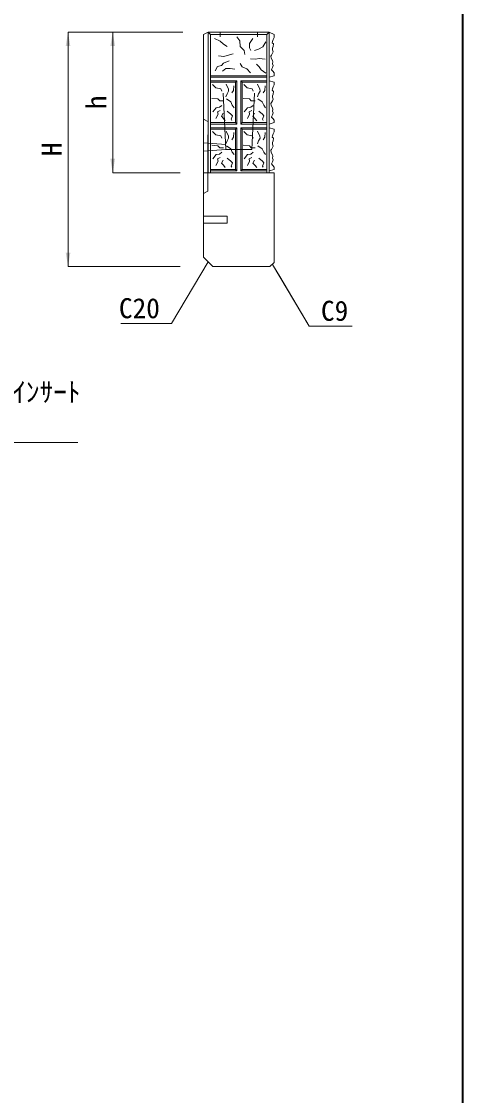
# Model space of a CAD drawing. Units: millimetres at full size; details may follow other scales. Extents: x 199178 to 219083, y 873019 to 880494.
# Drawn here: x 217894 to 218833, y 876779 to 879068 of the extents above; entities that cross this region are included whole.
import ezdxf
from ezdxf.enums import TextEntityAlignment as Align

# ---------------------------------------------------------------- set-up
doc = ezdxf.new("R2010")
doc.units = ezdxf.units.MM
doc.header["$LTSCALE"] = 20
doc.linetypes.add('DASHED_SPACED', pattern=[12, 6, -6])
for name, color, linetype, lineweight in [('0_2', 7, 'Continuous', 13), ('インサート', 3, 'Continuous', 9), ('ピンジョイント', 1, 'Continuous', 13), ('図枠', 7, 'Continuous', 5), ('寸法線', 7, 'Continuous', 13), ('引出線', 4, 'Continuous', 13)]:
    doc.layers.add(name, color=color, linetype=linetype, lineweight=lineweight)
doc.styles.add('ＭＳ ゴシック', font='')
doc.styles.get('ＭＳ ゴシック').set_extended_font_data('MS Gothic')

# ---------------------------------------------------------------- blocks, each defined once
blk = doc.blocks.new('filled_arrow')
at = {"color": 0, "linetype": 'Continuous', "lineweight": -2}
blk.add_solid([(7.5, 1.25), (0, 0), (7.5, -1.25)], dxfattribs=at)

msp = doc.modelspace()

# ---------------------------------------------------------------- linework, layer by layer
at = {"layer": '0_2'}
for p, q in [((218281.84, 879040.43), (218291.84, 879045.43)), ((218281.84, 878565.43), (218281.84, 879040.43)), ((218291.84, 878745.43), (218291.84, 879045.43)), ((218291.84, 879045.43), (218421.84, 879045.43)), ((218421.84, 878745.43), (218421.84, 879045.43)), ((218281.84, 878745.43), (218431.84, 878745.43)), ((218431.84, 878554.43), (218431.84, 878745.43)), ((218281.84, 878565.43), (218301.84, 878545.43)), ((218422.84, 878545.43), (218431.84, 878554.43)), ((218301.84, 878545.43), (218422.84, 878545.43))]:
    msp.add_line(p, q, dxfattribs=at)
at = {"layer": '0_2', "lineweight": 5}
for p, q in [((218291.84, 879045.43), (218296.84, 879040.43)), ((218296.84, 878745.43), (218296.84, 879040.43)), ((218296.84, 879040.43), (218416.84, 879040.43)), ((218416.84, 879040.43), (218421.84, 879045.43)), ((218416.84, 878745.43), (218416.84, 879040.43)), ((218431.84, 879040.43), (218421.84, 879045.43)), ((218431.84, 879034.02), (218429.9, 879029.52)), ((218431.84, 879034.02), (218431.84, 879040.43)), ((218428.34, 879025.36), (218428.16, 879022.41)), ((218428.16, 879022.41), (218430.42, 879019.98)), ((218429.9, 879029.52), (218428.34, 879025.36)), ((218430.07, 879014.26), (218428.34, 879010.8)), ((218428.34, 879010.8), (218428.34, 879007.68)), ((218428.34, 879007.68), (218429.72, 879003.17)), ((218430.42, 879019.98), (218430.07, 879014.26)), ((218426.78, 878996.06), (218424.87, 878994.33)), ((218424.87, 878994.33), (218425.56, 878989.65)), ((218425.56, 878989.65), (218428.51, 878984.97)), ((218428.86, 879000.05), (218426.78, 878996.06)), ((218428.51, 878984.97), (218429.38, 878981.68)), ((218429.72, 879003.17), (218428.86, 879000.05)), ((218306.27, 878963.04), (218311.23, 878972.17)), ((218311.23, 878972.17), (218319.99, 878974.46)), ((218319.99, 878974.46), (218324.56, 878979.41)), ((218324.56, 878979.41), (218336.37, 878983.98)), ((218426.95, 878966.94), (218426.78, 878965.21)), ((218426.78, 878965.21), (218429.03, 878962.26)), ((218428.86, 878969.72), (218426.95, 878966.94)), ((218429.38, 878981.68), (218428.51, 878977.52)), ((218428.51, 878977.52), (218430.07, 878974.4)), ((218430.07, 878974.4), (218428.86, 878969.72)), ((218429.03, 878962.26), (218431.84, 878958.62)), ((218296.84, 878952.43), (218416.84, 878952.43)), ((218296.84, 878949.43), (218416.84, 878949.43)), ((218296.84, 878941.43), (218352.84, 878941.43)), ((218349.84, 878938.43), (218352.84, 878941.43)), ((218352.84, 878941.43), (218352.84, 878849.43)), ((218360.84, 878941.43), (218416.84, 878941.43)), ((218360.84, 878941.43), (218360.84, 878849.43)), ((218360.84, 878941.43), (218363.84, 878938.43)), ((218431.84, 878952.43), (218421.84, 878949.43)), ((218431.84, 878938.43), (218421.84, 878941.43)), ((218431.84, 878952.43), (218431.84, 878958.62)), ((218296.84, 878938.43), (218349.84, 878938.43)), ((218349.84, 878938.43), (218349.84, 878852.43)), ((218363.84, 878938.43), (218416.84, 878938.43)), ((218363.84, 878938.43), (218363.84, 878852.43)), ((218428.34, 878924.36), (218428.16, 878921.41)), ((218428.16, 878921.41), (218430.42, 878918.98)), ((218429.9, 878928.52), (218428.34, 878924.36)), ((218431.84, 878933.02), (218429.9, 878928.52)), ((218430.42, 878918.98), (218430.07, 878913.26)), ((218431.84, 878933.02), (218431.84, 878938.43)), ((218426.78, 878895.06), (218424.87, 878893.33)), ((218424.87, 878893.33), (218425.56, 878888.65)), ((218428.86, 878899.05), (218426.78, 878895.06)), ((218430.07, 878913.26), (218428.34, 878909.8)), ((218428.34, 878909.8), (218428.34, 878906.68)), ((218428.34, 878906.68), (218429.72, 878902.17)), ((218429.72, 878902.17), (218428.86, 878899.05)), ((218425.56, 878888.65), (218428.51, 878883.97)), ((218428.51, 878883.97), (218429.38, 878880.68)), ((218429.38, 878880.68), (218428.51, 878876.52)), ((218428.51, 878876.52), (218430.07, 878873.4)), ((218430.07, 878873.4), (218428.86, 878868.72)), ((218296.84, 878852.43), (218349.84, 878852.43)), ((218296.84, 878849.43), (218352.84, 878849.43)), ((218349.84, 878852.43), (218352.84, 878849.43)), ((218363.84, 878852.43), (218360.84, 878849.43)), ((218360.84, 878849.43), (218416.84, 878849.43)), ((218363.84, 878852.43), (218416.84, 878852.43)), ((218431.84, 878852.43), (218421.84, 878849.43)), ((218426.95, 878865.94), (218426.78, 878864.21)), ((218426.78, 878864.21), (218429.03, 878861.26)), ((218428.86, 878868.72), (218426.95, 878865.94)), ((218429.03, 878861.26), (218431.84, 878857.62)), ((218431.84, 878852.43), (218431.84, 878857.62)), ((218296.84, 878841.43), (218352.84, 878841.43)), ((218296.84, 878838.43), (218349.84, 878838.43)), ((218349.84, 878838.43), (218352.84, 878841.43)), ((218349.84, 878838.43), (218349.84, 878752.43)), ((218352.84, 878841.43), (218352.84, 878749.43)), ((218360.84, 878841.43), (218416.84, 878841.43)), ((218360.84, 878841.43), (218360.84, 878749.43)), ((218360.84, 878841.43), (218363.84, 878838.43)), ((218363.84, 878838.43), (218416.84, 878838.43)), ((218363.84, 878838.43), (218363.84, 878752.43)), ((218431.84, 878838.43), (218421.84, 878841.43)), ((218429.9, 878828.52), (218428.34, 878824.36)), ((218431.84, 878833.02), (218429.9, 878828.52)), ((218431.84, 878833.02), (218431.84, 878838.43)), ((218428.34, 878824.36), (218428.16, 878821.41)), ((218428.16, 878821.41), (218430.42, 878818.98)), ((218430.07, 878813.26), (218428.34, 878809.8)), ((218428.34, 878809.8), (218428.34, 878806.68)), ((218428.34, 878806.68), (218429.72, 878802.17)), ((218429.72, 878802.17), (218428.86, 878799.05)), ((218430.42, 878818.98), (218430.07, 878813.26)), ((218426.78, 878795.06), (218424.87, 878793.33)), ((218424.87, 878793.33), (218425.56, 878788.65)), ((218425.56, 878788.65), (218428.51, 878783.97)), ((218428.86, 878799.05), (218426.78, 878795.06)), ((218428.51, 878783.97), (218429.38, 878780.68)), ((218429.38, 878780.68), (218428.51, 878776.52)), ((218426.95, 878765.94), (218426.78, 878764.21)), ((218426.78, 878764.21), (218429.03, 878761.26)), ((218428.86, 878768.72), (218426.95, 878765.94)), ((218428.51, 878776.52), (218430.07, 878773.4)), ((218430.07, 878773.4), (218428.86, 878768.72)), ((218429.03, 878761.26), (218431.84, 878757.62)), ((218431.84, 878752.43), (218431.84, 878757.62)), ((218296.84, 878752.43), (218349.84, 878752.43)), ((218296.84, 878749.43), (218352.84, 878749.43)), ((218349.84, 878752.43), (218352.84, 878749.43)), ((218363.84, 878752.43), (218360.84, 878749.43)), ((218360.84, 878749.43), (218416.84, 878749.43)), ((218363.84, 878752.43), (218416.84, 878752.43)), ((218431.84, 878752.43), (218421.84, 878749.43))]:
    msp.add_line(p, q, dxfattribs=at)
at = {"layer": '0_2', "linetype": 'DASHED_SPACED'}
for p, q in [((218329.34, 878795.43), (218316.84, 879045.43)), ((218384.34, 878795.43), (218396.84, 879045.43)), ((218329.34, 878795.43), (218384.34, 878795.43))]:
    msp.add_line(p, q, dxfattribs=at)
at = {"layer": '0_2', "lineweight": 5}
for points in [[(218305.13, 879031.95), (218317.32, 879026.24), (218324.18, 879019.39), (218331.8, 879014.82)], [(218352.76, 879035), (218358.85, 879026.62), (218359.61, 879014.82), (218368, 879006.44), (218369.52, 878997.68)], [(218386.67, 879031.95), (218379.81, 879020.91), (218379.81, 879011.77), (218382.47, 879006.44)], [(218414.48, 879024.72), (218408, 879014.06), (218398.86, 879008.73), (218390.48, 879006.44)], [(218313.89, 878995.02), (218324.94, 878993.12), (218336.75, 878996.92), (218344.75, 878998.83)], [(218413.34, 878987.4), (218400.38, 878989.31), (218392.38, 878987.4), (218382.09, 878988.17)], [(218321.89, 878961.89), (218329.51, 878967.99), (218338.28, 878967.61), (218348.18, 878966.08)], [(218381.71, 878958.47), (218373.71, 878966.84), (218364.19, 878971.03), (218359.61, 878978.27)], [(218414.48, 878957.71), (218404.19, 878964.94), (218400, 878971.41), (218394.67, 878977.12)], [(218300.56, 878933.72), (218307.8, 878926.49), (218318.46, 878924.2), (218320.37, 878919.25)], [(218329.89, 878934.1), (218334.85, 878923.44), (218335.23, 878919.25), (218331.8, 878913.54), (218329.51, 878907.45)], [(218342.09, 878915.83), (218345.52, 878921.16), (218346.28, 878931.05)], [(218367.56, 878933.72), (218374.8, 878926.49), (218385.46, 878924.2), (218387.37, 878919.25)], [(218396.89, 878934.1), (218401.85, 878923.44), (218402.23, 878919.25), (218398.8, 878913.54), (218396.51, 878907.45)], [(218409.09, 878915.83), (218412.52, 878921.16), (218413.28, 878931.05)], [(218299.41, 878904.02), (218312.37, 878903.26), (218316.18, 878898.69), (218324.56, 878898.69)], [(218330.28, 878902.88), (218339.8, 878896.79), (218342.85, 878889.55), (218347.04, 878884.22)], [(218366.41, 878904.02), (218379.37, 878903.26), (218383.18, 878898.69), (218391.56, 878898.69)], [(218397.28, 878902.88), (218406.8, 878896.79), (218409.85, 878889.55), (218414.04, 878884.22)], [(218301.32, 878875.09), (218308.56, 878884.22), (218315.42, 878884.99), (218320.37, 878889.17)], [(218308.18, 878861), (218312.75, 878870.14), (218311.61, 878875.47), (218317.32, 878878.13)], [(218323.42, 878872.42), (218319.99, 878865.95), (218324.18, 878861.38), (218327.99, 878856.43)], [(218332.18, 878876.99), (218340.18, 878870.52), (218343.23, 878866.71), (218340.56, 878859.86), (218341.71, 878857.19)], [(218368.32, 878875.09), (218375.56, 878884.22), (218382.42, 878884.99), (218387.37, 878889.17)], [(218375.18, 878861), (218379.75, 878870.14), (218378.61, 878875.47), (218384.32, 878878.13)], [(218390.42, 878872.42), (218386.99, 878865.95), (218391.18, 878861.38), (218394.99, 878856.43)], [(218399.18, 878876.99), (218407.18, 878870.52), (218410.23, 878866.71), (218407.56, 878859.86), (218408.71, 878857.19)], [(218300.56, 878833.72), (218307.8, 878826.49), (218318.46, 878824.2), (218320.37, 878819.25)], [(218329.89, 878834.1), (218334.85, 878823.44), (218335.23, 878819.25), (218331.8, 878813.54), (218329.51, 878807.45)], [(218342.09, 878815.83), (218345.52, 878821.16), (218346.28, 878831.05)], [(218367.56, 878833.72), (218374.8, 878826.49), (218385.46, 878824.2), (218387.37, 878819.25)], [(218396.89, 878834.1), (218401.85, 878823.44), (218402.23, 878819.25), (218398.8, 878813.54), (218396.51, 878807.45)], [(218409.09, 878815.83), (218412.52, 878821.16), (218413.28, 878831.05)], [(218299.41, 878804.02), (218312.37, 878803.26), (218316.18, 878798.69), (218324.56, 878798.69)], [(218330.28, 878802.88), (218339.8, 878796.79), (218342.85, 878789.55), (218347.04, 878784.22)], [(218366.41, 878804.02), (218379.37, 878803.26), (218383.18, 878798.69), (218391.56, 878798.69)], [(218397.28, 878802.88), (218406.8, 878796.79), (218409.85, 878789.55), (218414.04, 878784.22)], [(218301.32, 878775.09), (218308.56, 878784.22), (218315.42, 878784.99), (218320.37, 878789.17)], [(218368.32, 878775.09), (218375.56, 878784.22), (218382.42, 878784.99), (218387.37, 878789.17)], [(218308.18, 878761), (218312.75, 878770.14), (218311.61, 878775.47), (218317.32, 878778.13)], [(218323.42, 878772.42), (218319.99, 878765.95), (218324.18, 878761.38), (218327.99, 878756.43)], [(218332.18, 878776.99), (218340.18, 878770.52), (218343.23, 878766.71), (218340.56, 878759.86), (218341.71, 878757.19)], [(218375.18, 878761), (218379.75, 878770.14), (218378.61, 878775.47), (218384.32, 878778.13)], [(218390.42, 878772.42), (218386.99, 878765.95), (218391.18, 878761.38), (218394.99, 878756.43)], [(218399.18, 878776.99), (218407.18, 878770.52), (218410.23, 878766.71), (218407.56, 878759.86), (218408.71, 878757.19)]]:
    msp.add_lwpolyline(points, dxfattribs=at)
at = {"layer": 'インサート', "linetype": 'DASHED_SPACED'}
for p, q in [((218281.84, 878652.93), (218331.84, 878652.93)), ((218331.84, 878637.93), (218331.84, 878652.93)), ((218281.84, 878637.93), (218331.84, 878637.93))]:
    msp.add_line(p, q, dxfattribs=at)
at = {"layer": 'ピンジョイント', "linetype": 'DASHED_SPACED'}
for p, q in [((218281.84, 878859.43), (218290.84, 878854.43)), ((218290.84, 878706.43), (218290.84, 878854.43)), ((218329.34, 878805.43), (218281.84, 878809.43)), ((218281.84, 878791.43), (218329.34, 878795.43)), ((218281.84, 878701.43), (218290.84, 878706.43))]:
    msp.add_line(p, q, dxfattribs=at)
at = {"layer": '図枠', "lineweight": 40}
msp.add_line((218833.41, 880194.32), (218833.41, 873269.32), dxfattribs=at)
at = {"layer": '寸法線'}
for p, q in [((217993.03, 879045.43), (217993.03, 878545.43)), ((218237.84, 879045.43), (217993.03, 879045.43)), ((218088.2, 878745.43), (218088.2, 879045.43)), ((218237.84, 879045.43), (218088.2, 879045.43)), ((218231.84, 878745.43), (218088.2, 878745.43)), ((218231.84, 878545.43), (217993.03, 878545.43))]:
    msp.add_line(p, q, dxfattribs=at)
at = {"layer": '引出線'}
for points in [[(217357.09, 878645.43), (217674.27, 878170.72), (218014.27, 878170.72)], [(218291.84, 878555.43), (218213.68, 878424.25), (218105.53, 878424.25)], [(218428.76, 878549.93), (218444.11, 878524.16), (218506.92, 878418.75), (218598.5, 878418.75)], [(218428.76, 878549.93), (218506.92, 878418.75), (218584.68, 878418.75)]]:
    msp.add_lwpolyline(points, dxfattribs=at)

# ---------------------------------------------------------------- block references
at = {"layer": '寸法線', "xscale": 4, "yscale": 4}
for p, rotation in [((217993.03, 879045.43), 270), ((218088.2, 879045.43), 270), ((218088.2, 878745.43), 90), ((217993.03, 878545.43), 90)]:
    msp.add_blockref('filled_arrow', p, dxfattribs=dict(at, rotation=rotation))
at = {"layer": '引出線', "xscale": 0.16, "yscale": 0.16}
for p, rotation in [((218291.84, 878555.43), 239.2), ((218428.76, 878549.93), 300.8), ((218428.76, 878549.93), 300.8)]:
    msp.add_blockref('filled_arrow', p, dxfattribs=dict(at, rotation=rotation))

# ---------------------------------------------------------------- texts
at = {"layer": '寸法線', "style": 'ＭＳ ゴシック'}
for s, p in [('h', (218053.2, 878895.43)), ('H', (217958.03, 878795.43))]:
    msp.add_text(s, height=42.72, rotation=90, dxfattribs=at).set_placement(p, align=Align.MIDDLE_CENTER)
at = {"layer": '引出線', "style": 'ＭＳ ゴシック'}
msp.add_text('C20', height=42.72, dxfattribs=at).set_placement((218188.68, 878478.25), align=Align.TOP_RIGHT)
msp.add_text('C9', height=42.72, dxfattribs=at).set_placement((218531.92, 878472.75), align=Align.TOP_LEFT)
msp.add_text('接続用ｲﾝｻｰﾄ', height=42.72, dxfattribs=at).set_placement((217699.27, 878244.18), align=Align.BOTTOM_LEFT)

doc.saveas('drawing.dxf')
